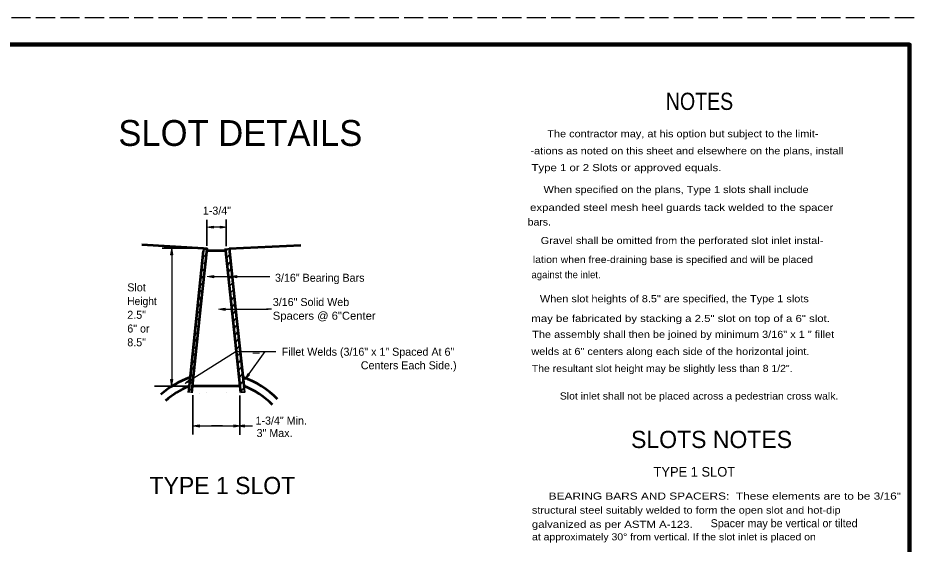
# Model space of a CAD drawing. Extents: x 105.4 to 140.8, y 56.9 to 78.9.
# Drawn here: x 123.83 to 140.63, y 69.01 to 78.87 of the extents above; entities that cross this region are included whole.
import ezdxf

# ---------------------------------------------------------------- set-up
doc = ezdxf.new("R2010")
doc.units = 0
doc.header["$LTSCALE"] = 0.06
doc.header["$PDMODE"] = 32
doc.header["$PDSIZE"] = 0.03
doc.linetypes.add('LONG_DASHED', pattern=[7.5, 6, -1.5])
for name, color, linetype, lineweight in [('1', 7, 'Continuous', 53), ('3', 7, 'Continuous', 13), ('6', 7, 'Continuous', 13)]:
    doc.layers.add(name, color=color, linetype=linetype, lineweight=lineweight)

msp = doc.modelspace()

# ---------------------------------------------------------------- hatches: boundary and pattern name
at = {"layer": '1'}
for points in [[(126.69517, 74.42883), (126.73683, 74.42883), (126.716, 74.55383), (126.716, 74.55383)], [(126.69308, 72.09183), (126.73475, 72.09183), (126.71392, 71.96683), (126.71392, 71.96683)]]:
    msp.add_hatch(color=256, dxfattribs=at).paths.add_polyline_path(points)
at = {"layer": '3'}
for points in [[(127.496, 74.92508), (127.496, 74.96675), (127.371, 74.94592), (127.371, 74.94592)], [(127.62292, 74.92508), (127.62292, 74.96675), (127.74792, 74.94592), (127.74792, 74.94592)], [(127.50708, 74), (127.50708, 74.04167), (127.38208, 74.02083), (127.38208, 74.02083)], [(127.93925, 74), (127.93925, 74.04167), (127.81425, 74.02083), (127.81425, 74.02083)], [(127.71717, 73.38758), (127.71717, 73.42925), (127.59217, 73.40842), (127.59217, 73.40842)], [(127.08617, 72.06658), (127.06383, 72.10175), (126.96942, 72.01717), (126.96942, 72.01717)], [(128.174, 72.17792), (128.14025, 72.2025), (128.08333, 72.08933), (128.08333, 72.08933)], [(127.23475, 71.20067), (127.23475, 71.24233), (127.10975, 71.2215), (127.10975, 71.2215)], [(127.87908, 71.20067), (127.87908, 71.24233), (128.00408, 71.2215), (128.00408, 71.2215)], [(128.07775, 71.20067), (128.07775, 71.24233), (127.95275, 71.2215), (127.95275, 71.2215)]]:
    msp.add_hatch(color=256, dxfattribs=at).paths.add_polyline_path(points)

# ---------------------------------------------------------------- linework, layer by layer
at = {"layer": '1', "linetype": 'LONG_DASHED', "lineweight": 25}
msp.add_line((140.63017, 78.86758), (105.43017, 78.86758), dxfattribs=at)
at = {"layer": '1', "lineweight": 158}
msp.add_line((140.54683, 78.36758), (108.04683, 78.36758), dxfattribs=at)
at = {"layer": '1'}
for p, q in [((127.31342, 74.545), (126.15625, 74.61758)), ((127.79408, 74.54492), (129.13433, 74.61067)), ((127.30758, 74.50417), (127.02842, 71.84725)), ((127.37892, 74.51175), (127.73075, 74.51175)), ((127.73175, 74.51258), (127.72767, 74.54467)), ((128.01217, 71.84675), (127.73292, 74.50375)), ((127.09358, 71.84033), (127.26325, 73.455)), ((127.10783, 71.97167), (128.00267, 71.97058))]:
    msp.add_line(p, q, dxfattribs=at)
at = {"layer": '1', "lineweight": 35}
for p, q in [((127.1205, 74.55383), (126.536, 74.55383)), ((127.29217, 74.37492), (127.36425, 74.43333)), ((127.306, 74.50683), (127.34642, 74.5395)), ((127.30975, 74.553), (127.30975, 74.51175)), ((127.73667, 74.50592), (127.76933, 74.54625)), ((127.7505, 74.374), (127.80892, 74.44608)), ((127.27833, 74.24308), (127.35042, 74.30142)), ((127.76442, 74.24217), (127.82275, 74.31417)), ((127.2645, 74.11117), (127.33658, 74.16958)), ((127.77825, 74.11033), (127.83667, 74.18242)), ((127.25058, 73.97942), (127.32267, 74.03767)), ((127.79208, 73.9785), (127.8505, 74.05058)), ((127.80592, 73.84658), (127.86433, 73.91867)), ((127.22292, 73.71567), (127.295, 73.774)), ((127.23675, 73.8475), (127.30883, 73.90592)), ((127.81983, 73.71475), (127.87817, 73.78683)), ((127.209, 73.58375), (127.28117, 73.64217)), ((127.83367, 73.58283), (127.89208, 73.65492)), ((127.19517, 73.45192), (127.26725, 73.51033)), ((127.8475, 73.451), (127.90592, 73.52317)), ((127.1675, 73.18825), (127.23958, 73.24658)), ((127.18133, 73.32008), (127.25342, 73.37842)), ((127.86133, 73.31917), (127.91975, 73.39125)), ((127.87525, 73.18733), (127.93358, 73.25942)), ((127.15358, 73.05633), (127.22575, 73.11475)), ((127.88908, 73.05542), (127.9475, 73.1275)), ((127.13975, 72.9245), (127.21183, 72.98292)), ((127.90292, 72.92358), (127.96133, 72.99567)), ((127.12592, 72.79267), (127.19792, 72.851)), ((127.91683, 72.79175), (127.97517, 72.86375)), ((127.93075, 72.65992), (127.989, 72.732)), ((127.09817, 72.529), (127.17017, 72.58725)), ((127.11208, 72.66075), (127.18408, 72.71917)), ((127.94458, 72.52808), (128.00292, 72.60008)), ((127.08433, 72.39708), (127.15633, 72.4555)), ((127.95842, 72.39617), (128.01675, 72.46825)), ((127.07042, 72.26525), (127.1425, 72.32358)), ((127.97233, 72.26433), (128.03058, 72.33642)), ((127.05658, 72.13333), (127.12867, 72.19175)), ((127.98617, 72.13242), (128.0445, 72.2045)), ((128, 72.00058), (128.05833, 72.07275)), ((127.02592, 71.969), (126.39467, 71.969)), ((127.02883, 71.86967), (127.10092, 71.928)), ((127.04267, 72.0015), (127.11475, 72.05983)), ((128.01383, 71.86875), (128.07217, 71.94083)), ((127.114, 71.79917), (127.114, 71.063)), ((127.9955, 71.7905), (127.9955, 71.05433))]:
    msp.add_line(p, q, dxfattribs=at)
at = {"layer": '1', "lineweight": 25}
for q in [(126.716, 73.03), (126.716, 72.0875)]:
    msp.add_line((126.716, 74.42883), q, dxfattribs=at)
at = {"layer": '1', "lineweight": 158}
msp.add_lwpolyline([(140.54683, 78.36758), (140.54683, 57.36758), (108.04683, 57.36758)], dxfattribs=at)
at = {"layer": '1', "lineweight": 13}
for points in [[(126.69517, 74.42883), (126.73683, 74.42883), (126.716, 74.55383), (126.716, 74.55383)], [(126.69308, 72.09183), (126.73475, 72.09183), (126.71392, 71.96683), (126.71392, 71.96683)]]:
    msp.add_lwpolyline(points, close=True, dxfattribs=at)
at = {"layer": '1'}
for points in [[(127.26325, 73.455), (127.37708, 74.53842), (127.31192, 74.54525)], [(127.79383, 74.55167), (127.90767, 73.46817), (128.06425, 71.979)]]:
    msp.add_lwpolyline(points, dxfattribs=at)
at = {"layer": '1', "lineweight": 40}
msp.add_lwpolyline([(128.06533, 71.96867), (128.07742, 71.85367), (128.01217, 71.84675)], dxfattribs=at)
at = {"layer": '1'}
for centre, radius, start, end in [((127.61317, 70.57825), 1.6498, 109.94721, 131.77433), ((127.50867, 70.57658), 1.6498, 43.92284, 70.78646), ((127.61317, 70.57825), 1.50327, 112.49816, 132.26265), ((127.52592, 70.56792), 1.50327, 44.0959, 69.10603)]:
    msp.add_arc(centre, radius, start, end, dxfattribs=at)
msp.add_point((140.54683, 78.36758), dxfattribs=at)
at = {"layer": '3', "lineweight": 35}
for p, q in [((127.37617, 74.597), (127.37617, 75.08692)), ((127.73858, 74.59083), (127.73858, 75.09308))]:
    msp.add_line(p, q, dxfattribs=at)
at = {"layer": '3', "lineweight": 25}
for p, q in [((127.65092, 74.94592), (127.47567, 74.94592)), ((127.50708, 74.02083), (127.81425, 74.02083)), ((128.494, 73.41375), (128.584, 73.41375)), ((127.06208, 72.07775), (127.90558, 72.61283)), ((127.90242, 72.61567), (128.6665, 72.61567)), ((128.13358, 72.15592), (128.46992, 72.61567)), ((127.66792, 71.2215), (127.46375, 71.2215))]:
    msp.add_line(p, q, dxfattribs=at)
at = {"layer": '3'}
for p, q in [((127.81425, 74.02083), (127.90425, 74.02083)), ((128.23442, 72.58725), (128.35942, 72.58725))]:
    msp.add_line(p, q, dxfattribs=at)
for points in [[(127.496, 74.92508), (127.496, 74.96675), (127.371, 74.94592), (127.371, 74.94592)], [(127.62292, 74.92508), (127.62292, 74.96675), (127.74792, 74.94592), (127.74792, 74.94592)], [(127.50708, 74), (127.50708, 74.04167), (127.38208, 74.02083), (127.38208, 74.02083)], [(127.93925, 74), (127.93925, 74.04167), (127.81425, 74.02083), (127.81425, 74.02083)], [(127.71717, 73.38758), (127.71717, 73.42925), (127.59217, 73.40842), (127.59217, 73.40842)], [(127.08617, 72.06658), (127.06383, 72.10175), (126.96942, 72.01717), (126.96942, 72.01717)], [(128.174, 72.17792), (128.14025, 72.2025), (128.08333, 72.08933), (128.08333, 72.08933)], [(127.23475, 71.20067), (127.23475, 71.24233), (127.10975, 71.2215), (127.10975, 71.2215)], [(127.87908, 71.20067), (127.87908, 71.24233), (128.00408, 71.2215), (128.00408, 71.2215)], [(128.07775, 71.20067), (128.07775, 71.24233), (127.95275, 71.2215), (127.95275, 71.2215)]]:
    msp.add_lwpolyline(points, close=True, dxfattribs=at)
at = {"layer": '3', "lineweight": 25}
for points in [[(127.93925, 74.02083), (128.4625, 74.02083), (128.5525, 74.02083)], [(127.71717, 73.40842), (128.43358, 73.40842), (128.52358, 73.40842)], [(127.114, 71.2215), (128.14083, 71.2215), (128.23083, 71.2215)]]:
    msp.add_lwpolyline(points, dxfattribs=at)
at = {"layer": '6'}
for p, q in [((127.183, 74.55383), (127.18308, 74.55383)), ((126.716, 71.83392), (126.71608, 71.83392)), ((127.22975, 71.83392), (127.22983, 71.83392))]:
    msp.add_line(p, q, dxfattribs=at)
at = {"layer": '6', "lineweight": 35}
for p, q in [((127.37533, 71.84017), (127.37542, 71.84017)), ((127.74283, 71.84017), (127.74292, 71.84017)), ((127.74283, 71.2215), (127.74292, 71.2215))]:
    msp.add_line(p, q, dxfattribs=at)

# ---------------------------------------------------------------- texts
at = {"layer": '3'}
for s, height, width, p in [('NOTES', 0.3223, 0.85, (135.97725, 77.14342)), ('     The contractor may, at his option but subject to the limit-', 0.133, 1.15, (133.4715, 76.63108)), ('-ations as noted on this sheet and elsewhere on the plans, install', 0.133, 1.15, (133.43875, 76.31108)), ('Type 1 or 2 Slots or approved equals.', 0.133, 1.2, (133.45933, 75.996)), ('     When specified on the plans, Type 1 slots shall include', 0.133, 1.15, (133.401, 75.585)), ('expanded steel mesh heel guards tack welded to the spacer ', 0.133, 1.2, (133.43217, 75.24975)), (' bars.', 0.133, 1.1, (133.334, 74.97717)), ('     Gravel shall be omitted from the perforated slot inlet instal-', 0.133, 1.15, (133.34825, 74.62975)), ('lation when free-draining base is specified and will be placed', 0.133, 1.1, (133.48458, 74.27383)), ('Height', 0.15, 0.95, (125.883, 73.486)), ('     When slot heights of 8.5" are specified, the Type 1 slots', 0.133, 1.15, (133.3325, 73.53933)), ('Spacers @ 6"Center', 0.15, 1.05, (128.6105, 73.21208)), ('may be fabricated by stacking a 2.5" slot on top of a 6" slot.  ', 0.133, 1.2, (133.45625, 73.16967)), ('The assembly shall then be joined by minimum 3/16" x 1 " fillet', 0.133, 1.15, (133.47275, 72.87208)), ('welds at 6" centers along each side of the horizontal joint.', 0.133, 1.15, (133.45625, 72.552)), ('The resultant slot height may be slightly less than 8 1/2".', 0.133, 1.1, (133.465, 72.23308)), ('Slot inlet shall not be placed across a pedestrian cross walk.', 0.133, 1.1, (133.99033, 71.71642)), ('BEARING BARS AND SPACERS:  These elements are to be 3/16"', 0.133, 1.25, (133.7815, 69.84092)), ('structural steel suitably welded to form the open slot and hot-dip', 0.133, 1.15, (133.46658, 69.57792)), ('galvanized as per ASTM A-123.', 0.133, 1.2, (133.46658, 69.312)), ('at approximately 30° from vertical. If the slot inlet is placed on', 0.133, 1.1, (133.46925, 69.07725))]:
    msp.add_text(s, height=height, dxfattribs=dict(at, width=width)).set_placement(p)
for s, height, p in [('SLOT DETAILS', 0.4845, (125.71558, 76.46917)), ('1-3/4"', 0.15, (127.29833, 75.18142)), ('3/16" Bearing Bars', 0.15, (128.65192, 73.92367)), ('against the inlet.', 0.133, (133.45942, 73.98992)), ('Slot', 0.15, (125.883, 73.74317)), ('3/16" Solid Web', 0.15, (128.6105, 73.46917)), ('2.5"', 0.15, (125.883, 73.22883)), ('6" or', 0.15, (125.883, 72.97175)), ('8.5"', 0.15, (125.883, 72.71458)), ('Fillet Welds (3/16" x 1" Spaced At 6"', 0.15, (128.77675, 72.53675)), ('Centers Each Side.)', 0.15, (130.26033, 72.28317)), ('1-3/4" Min.', 0.15, (128.28592, 71.24658)), ('3" Max.', 0.15, (128.30658, 71.01342)), ('SLOTS NOTES', 0.3223, (135.32508, 70.80758)), ('TYPE 1 SLOT', 0.1805, (135.74658, 70.27208)), ('TYPE 1 SLOT', 0.3223, (126.29958, 69.94392)), ('Spacer may be vertical or tilted', 0.15, (136.81733, 69.32333))]:
    msp.add_text(s, height=height, dxfattribs=at).set_placement(p)

doc.saveas('drawing.dxf')
